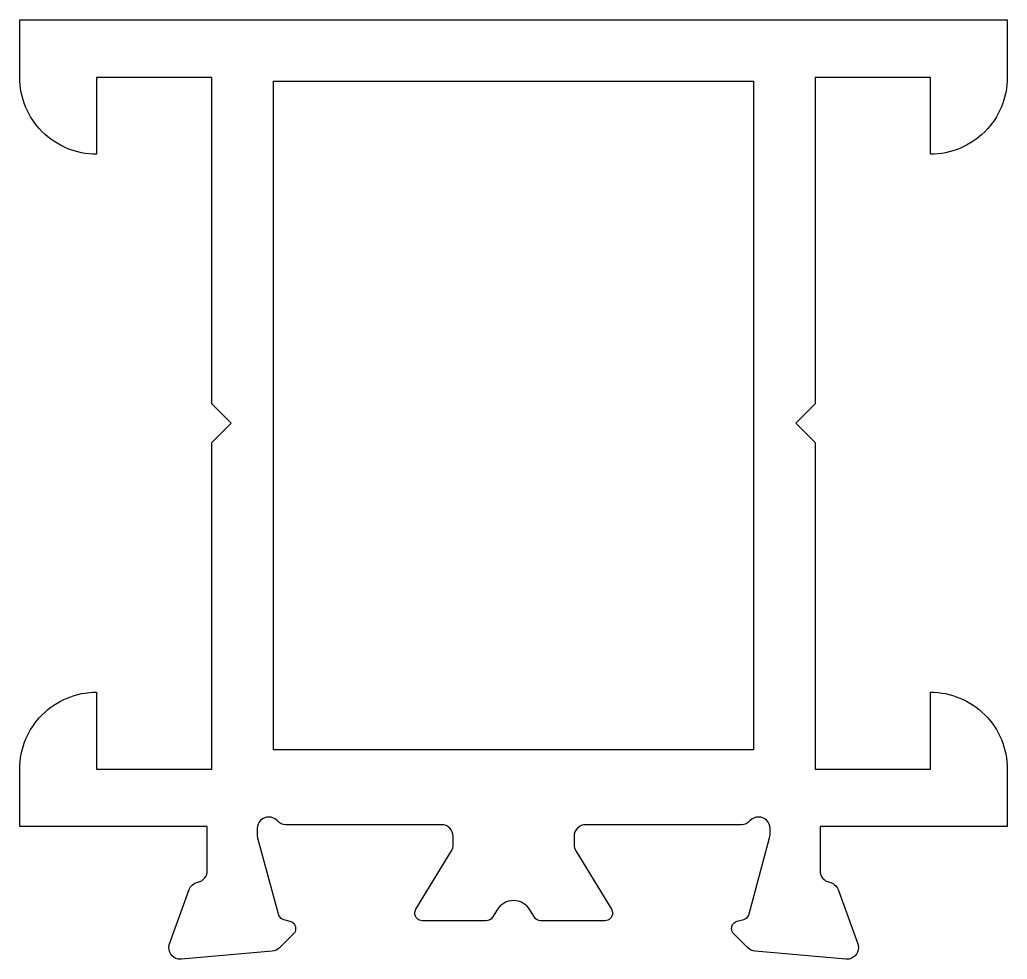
# Model space of a CAD drawing. Extents: x 559.1 to 584.8, y 379.6 to 404.
import ezdxf

# ---------------------------------------------------------------- set-up
doc = ezdxf.new("R2010")
doc.units = 0
doc.layers.get('0').update_dxf_attribs({"linetype": 'CONTINUOUS'})

msp = doc.modelspace()

# ---------------------------------------------------------------- linework, layer by layer
msp.add_lwpolyline([(565.28, 382.958), (565.28, 382.797, 0.065543), (565.29, 382.719), (565.821, 380.737, 0.267949), (565.963, 380.596), (566.132, 380.551, -0.267949), (566.273, 380.409, -0.065543), (566.28, 380.358, -0.198912), (566.222, 380.216), (565.858, 379.852, -0.176327), (565.672, 379.766), (563.306, 379.559, -0.02182), (563.28, 379.558, -0.414214), (562.98, 379.858, -0.091642), (562.998, 379.958), (563.512, 381.371, -0.263725), (563.737, 381.563, 0.359508), (563.98, 381.858), (563.98, 383.008), (559.1, 383.008), (559.1, 384.508, -0.414214), (561.1, 386.508), (561.1, 384.508), (564.1, 384.508), (564.1, 393.008), (564.6, 393.508), (564.1, 394.008), (564.1, 402.508), (561.1, 402.508), (561.1, 400.508, -0.414214), (559.1, 402.508), (559.1, 404.008), (584.8, 404.008), (584.8, 402.508, -0.414214), (582.8, 400.508), (582.8, 402.508), (579.8, 402.508), (579.8, 394.008), (579.3, 393.508), (579.8, 393.008), (579.8, 384.508), (582.8, 384.508), (582.8, 386.508, -0.414214), (584.8, 384.508), (584.8, 383.008), (579.927, 383.008), (579.927, 381.858, 0.359508), (580.17, 381.563, -0.263725), (580.395, 381.371), (580.909, 379.958, -0.091642), (580.927, 379.858, -0.414214), (580.627, 379.558, -0.02182), (580.6, 379.559), (578.235, 379.766, -0.176327), (578.049, 379.852), (577.685, 380.216, -0.198912), (577.627, 380.358, -0.065543), (577.633, 380.409, -0.267949), (577.775, 380.551), (577.944, 380.596, 0.267949), (578.085, 380.737), (578.616, 382.719, 0.065543), (578.627, 382.797), (578.627, 382.958, 0.414214), (578.327, 383.258, 0.213422), (578.103, 383.158, -0.213422), (577.879, 383.058), (573.827, 383.058, 0.414214), (573.527, 382.758), (573.527, 382.537, 0.137852), (573.57, 382.38), (574.497, 380.862, -0.137852), (574.527, 380.758, -0.414214), (574.327, 380.558), (572.664, 380.558, -0.261413), (572.494, 380.653), (572.376, 380.845, 0.561174), (571.523, 380.845), (571.406, 380.653, -0.261413), (571.235, 380.558), (569.58, 380.558, -0.414214), (569.38, 380.758, -0.137852), (569.409, 380.862), (570.336, 382.38, 0.137852), (570.38, 382.537), (570.38, 382.758, 0.414214), (570.08, 383.058), (566.027, 383.058, -0.213422), (565.804, 383.158, 0.213422), (565.58, 383.258, 0.414214)], format="xyb", close=True)
msp.add_lwpolyline([(565.7, 402.408), (578.2, 402.408), (578.2, 385.008), (565.7, 385.008)], close=True)

doc.saveas('drawing.dxf')
